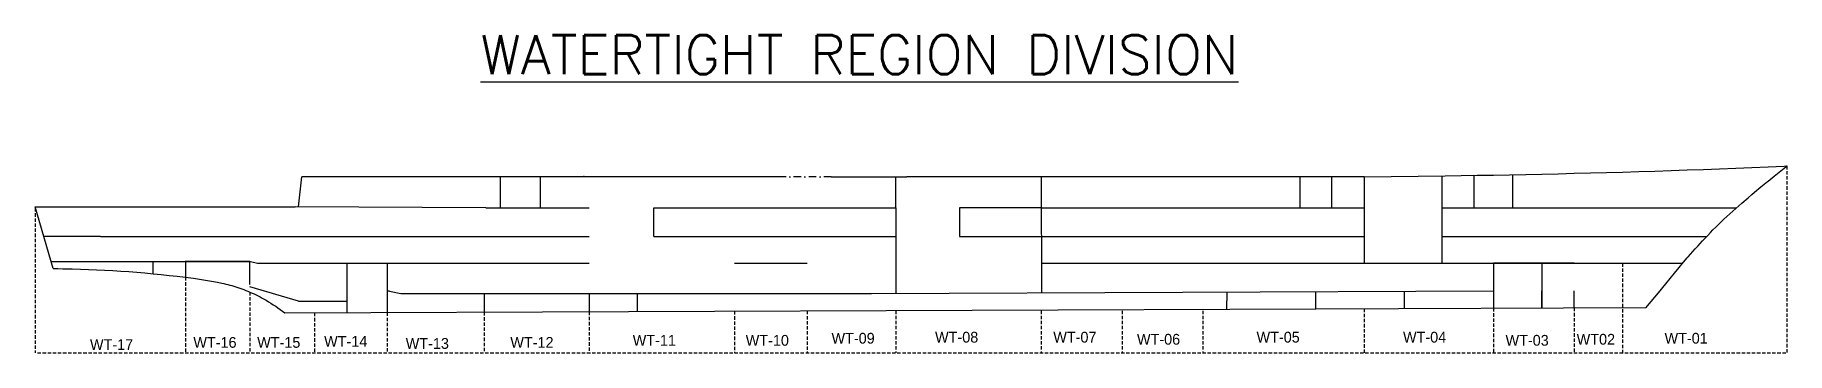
# Model space of a CAD drawing. Header units: millimetres. Extents: x 3211 to 165933, y 9052 to 38601.
import ezdxf

# ---------------------------------------------------------------- set-up
doc = ezdxf.new("R2010")
doc.units = ezdxf.units.MM
doc.header["$LTSCALE"] = 700
doc.header["$MEASUREMENT"] = 0
doc.linetypes.add('DASHDOTX2', pattern=[2, 1, -0.5, 0, -0.5])
doc.linetypes.add('DASHED', pattern=[0.75, 0.5, -0.25])
for name, color, linetype in [('01 DECK', 7, 'Continuous'), ('1', 2, 'Continuous'), ('GASTIGHT', 1, 'Continuous'), ('MANHOLES', 160, 'Continuous'), ('PLINES', 4, 'Continuous')]:
    doc.layers.add(name, color=color, linetype=linetype)
doc.styles.add('ROMANS', font='romans.shx', dxfattribs={"height": 150})

msp = doc.modelspace()

# ---------------------------------------------------------------- linework, layer by layer
at = {"color": 18, "linetype": 'DASHED', "ltscale": 0.9, "true_color": 0x000000}
for p, q in [((165933, 26429), (165933, 9052)), ((3211, 22507), (3211, 9052)), ((150672, 17384), (150672, 9052)), ((17172, 16091), (17172, 9052)), ((23172, 14710), (23172, 9052)), ((126672, 13166), (126672, 9052)), ((138672, 13213), (138672, 9052)), ((146172, 13243), (146172, 9052)), ((29172, 12779), (29172, 9052)), ((35922, 12806), (35922, 9052)), ((44922, 12842), (44922, 9052)), ((54672, 12880), (54672, 9052)), ((68172, 12934), (68172, 9052)), ((74922, 12960), (74922, 9052)), ((83172, 12984), (83172, 9052)), ((96672, 12984), (96672, 9052)), ((104172, 12984), (104172, 9052)), ((111672, 12984), (111672, 9052)), ((3443, 9052), (165933, 9052))]:
    msp.add_line(p, q, dxfattribs=at)
at = {"color": 18, "true_color": 0x000000, "extrusion": (0, 0, -1)}
for p, q in [((27672, 22633), (27991, 25434)), ((55672, 25434), (29147, 25434)), ((46422, 25434), (29491, 25434)), ((55672, 25434), (54672, 25434)), ((55672, 25434), (54672, 25434)), ((72672, 25434), (55672, 25434)), ((77172, 25434), (84172, 25434)), ((4886, 16895), (3230, 22634))]:
    msp.add_line(p, q, dxfattribs=at)
at = {"color": 18, "true_color": 0x000000}
for p, q in [((29491, 25434), (27991, 25434)), ((54672, 25435), (52972, 25434)), ((96672, 25434), (96673, 25434)), ((89072, 22534), (89072, 19884)), ((9303, 19884), (4023, 19884)), ((9303, 19884), (54672, 19884)), ((60672, 19884), (83172, 19884)), ((89072, 19884), (126672, 19884)), ((133872, 19884), (158479, 19884)), ((4698, 17544), (17161, 17544)), ((23161, 17544), (17161, 17544)), ((24672, 17384), (54672, 17384)), ((32172, 17384), (32172, 12795)), ((68172, 17384), (74922, 17384)), ((96672, 17384), (126672, 17384)), ((133872, 17384), (156253, 17384)), ((143172, 17384), (143172, 13213)), ((113922, 13115), (113933, 14702)), ((122172, 13147), (122172, 14735)), ((130422, 13181), (130422, 14767)), ((59172, 12900), (59172, 14584))]:
    msp.add_line(p, q, dxfattribs=at)
at = {"color": 18, "ltscale": 0.8, "true_color": 0x000000}
for p, q in [((46422, 25434), (46422, 22534)), ((50172, 22534), (50172, 25434)), ((83172, 22534), (83172, 25434)), ((96675, 25434), (96703, 14633)), ((120672, 25434), (120672, 22534)), ((123672, 22534), (123672, 25439)), ((126672, 25452), (126672, 17384)), ((133872, 25452), (133872, 17384)), ((136872, 22534), (136872, 25562)), ((140472, 22534), (140472, 25625)), ((3230, 22634), (27372, 22634)), ((45072, 22534), (27372, 22634)), ((46422, 22534), (50172, 22534)), ((83172, 22534), (83172, 14584)), ((96672, 22534), (89072, 22534)), ((96682, 22534), (120672, 22534)), ((120672, 22534), (123672, 22534)), ((123672, 22534), (126672, 22534)), ((136872, 22534), (140472, 22534)), ((5172, 17544), (23222, 17544)), ((14172, 16421), (14172, 17544)), ((14172, 16421), (14172, 17506)), ((17172, 17506), (17172, 16091)), ((23172, 15410), (23172, 17506)), ((23222, 17544), (23872, 17384)), ((23872, 17384), (24672, 17384)), ((24672, 17384), (35922, 17384)), ((35922, 17384), (35922, 12806)), ((126672, 17384), (133872, 17384)), ((138672, 17384), (138672, 13213)), ((146172, 17384), (138672, 17384)), ((27672, 13859), (23172, 15197)), ((35922, 14784), (35922, 12806)), ((36122, 14784), (35922, 14784)), ((36122, 14784), (37172, 14584)), ((80912, 14584), (138672, 14814)), ((143172, 13213), (143172, 14818)), ((146172, 13243), (146172, 14829)), ((27672, 13859), (27868, 13859)), ((27868, 13859), (32172, 13863)), ((37172, 14584), (44922, 14584)), ((44922, 14584), (54672, 14584)), ((44922, 14584), (44922, 12842)), ((54672, 14584), (54679, 12880))]:
    msp.add_line(p, q, dxfattribs=at)
at = {"color": 18, "linetype": 'DASHDOTX2', "true_color": 0x000000}
msp.add_line((77172, 25434), (72672, 25434), dxfattribs=at)
at = {"color": 18, "true_color": 0x000000}
for points in [[(54213, 25435), (54213, 25450), (54165, 25450), (54165, 25435)], [(45072, 22534), (46422, 22534)], [(50172, 22534), (54672, 22534)], [(60672, 22534), (83172, 22534)], [(133872, 22534), (136872, 22534)], [(140472, 22534), (161229, 22534)], [(37422, 14584), (80912, 14584)]]:
    msp.add_lwpolyline(points, dxfattribs=at)
at = {"color": 18, "linetype": 'Continuous', "true_color": 0x000000}
for points in [[(4886, 16895), (5333, 16894), (5779, 16886), (6672, 16862), (7422, 16839), (8172, 16814), (8922, 16783), (9672, 16748), (10422, 16709), (11172, 16664), (11922, 16613), (12672, 16555), (13422, 16491), (14172, 16421), (14922, 16346), (15672, 16266), (16422, 16181), (17172, 16091), (17923, 15995), (18298, 15943), (18672, 15889), (19048, 15831), (19424, 15769), (19798, 15702), (20172, 15629), (20550, 15549), (20738, 15506), (20926, 15462), (21114, 15415), (21300, 15365), (21487, 15314), (21672, 15259), (21863, 15201), (22053, 15139), (22242, 15074), (22430, 15007), (22617, 14937), (22803, 14864), (22988, 14788), (23172, 14710), (23364, 14625), (23555, 14537), (23744, 14446), (23932, 14352), (24119, 14255), (24305, 14156), (24489, 14055), (24672, 13951), (24898, 13818), (25122, 13682), (25343, 13541), (25561, 13397), (25776, 13247), (25987, 13093), (26194, 12933), (26397, 12768)], [(26397, 12768), (122172, 13148)]]:
    msp.add_lwpolyline(points, dxfattribs=at)
at = {"layer": '01 DECK', "color": 18, "linetype": 'Continuous', "true_color": 0x000000}
msp.add_line((123672, 25434), (84172, 25434), dxfattribs=at)
at = {"layer": '1', "color": 18, "linetype": 'Continuous', "true_color": 0x000000}
for p, q in [((162916, 23984), (163517, 24484)), ((163517, 24484), (164126, 24984)), ((164126, 24984), (164172, 25022)), ((164172, 25022), (164743, 25484)), ((164743, 25484), (165369, 25984)), ((161456, 22735), (161741, 22984)), ((161741, 22984), (162323, 23484)), ((162323, 23484), (162672, 23779)), ((162672, 23779), (162916, 23984)), ((159672, 21089), (160084, 21484)), ((160084, 21484), (160351, 21735)), ((160351, 21735), (160620, 21984)), ((160620, 21984), (160895, 22235)), ((160895, 22235), (161172, 22483)), ((161172, 22483), (161456, 22735)), ((158101, 19484), (158172, 19560)), ((158172, 19560), (158574, 19984)), ((158574, 19984), (158817, 20235)), ((158817, 20235), (159062, 20484)), ((159062, 20484), (159312, 20735)), ((159312, 20735), (159564, 20984)), ((159564, 20984), (159672, 21089)), ((156672, 17884), (156758, 17984)), ((156758, 17984), (156975, 18235)), ((156975, 18235), (157194, 18484)), ((157194, 18484), (157417, 18735)), ((157417, 18735), (157641, 18984)), ((157641, 18984), (157870, 19235)), ((157870, 19235), (158101, 19484)), ((154680, 15484), (155501, 16484)), ((155501, 16484), (155914, 16984)), ((155914, 16984), (156332, 17484)), ((156332, 17484), (156672, 17884)), ((153322, 13832), (154003, 14656)), ((154003, 14656), (154680, 15484)), ((122172, 13148), (152850, 13270)), ((152979, 13421), (153322, 13832))]:
    msp.add_line(p, q, dxfattribs=at)
msp.add_lwpolyline([(152850, 13270), (152979, 13421), (153322, 13832), (154003, 14656), (154680, 15484), (155501, 16484), (155914, 16984), (156332, 17484), (156672, 17884), (156758, 17984), (156975, 18235), (157194, 18484), (157417, 18735), (157641, 18984), (157870, 19235), (158101, 19484), (158172, 19560), (158574, 19984), (158817, 20235), (159062, 20484), (159312, 20735), (159564, 20984), (159672, 21089), (160084, 21484), (160351, 21735), (160620, 21984), (160895, 22235), (161172, 22483), (161456, 22735), (161741, 22984), (162323, 23484), (162672, 23779), (162916, 23984), (163517, 24484), (164126, 24984), (164172, 25022), (164743, 25484), (165369, 25984), (165817, 26338), (165933, 26429)], dxfattribs=at)
msp.add_lwpolyline([(152850, 13270), (152979, 13421), (153322, 13832), (154003, 14656), (154680, 15484), (155501, 16484), (155914, 16984), (156332, 17484), (156672, 17884), (156758, 17984), (156975, 18235), (157194, 18484), (157417, 18735), (157641, 18984), (157870, 19235), (158101, 19484), (158172, 19560), (158574, 19984), (158817, 20235), (159062, 20484), (159312, 20735), (159564, 20984), (159672, 21089), (160084, 21484), (160351, 21735), (160620, 21984), (160895, 22235), (161172, 22483), (161456, 22735), (161741, 22984), (162323, 23484), (162672, 23779), (162916, 23984), (163517, 24484), (164126, 24984), (164172, 25022), (164743, 25484), (165369, 25984), (165817, 26338), (165933, 26429)], dxfattribs=at)
at = {"layer": 'GASTIGHT', "color": 18, "true_color": 0x000000, "const_width": 1}
for points in [[(44922, 25434), (44922, 12842)], [(54672, 12880), (54672, 25234), (54647, 25434)], [(68172, 25434), (68172, 12934)], [(74922, 25434), (74922, 12960)], [(96672, 25434), (96672, 12984)], [(104172, 25434), (104172, 12984)], [(111672, 25434), (111672, 12984)], [(146172, 25750), (146172, 14829)], [(150672, 25871), (150672, 17384)], [(17172, 22634), (17172, 16091)], [(23172, 14710), (23172, 22634)], [(29172, 22624), (29172, 12779)], [(35922, 22586), (35922, 12806)], [(83172, 12984), (83172, 22534)], [(138672, 19884), (138672, 12984)], [(126672, 12984), (126672, 17384)]]:
    msp.add_lwpolyline(points, dxfattribs=at)
at = {"layer": 'MANHOLES', "color": 18, "true_color": 0x000000}
msp.add_line((60672, 19884), (60672, 22534), dxfattribs=at)
at = {"layer": 'PLINES', "color": 18, "true_color": 0x000000}
for points in [[(126672, 25430, 0), (134172, 25523, 0), (135672, 25543, 0), (137172, 25566, 0), (138672, 25592, 0), (140172, 25619, 0), (141672, 25648, 0), (143172, 25680, 0), (144672, 25714, 0), (146172, 25750, 0), (147672, 25788, 0), (149172, 25829, 0), (150672, 25871, 0), (152172, 25916, 0), (153672, 25963, 0), (155172, 26012, 0), (156672, 26063, 0), (158172, 26117, 0), (159672, 26173, 0), (161172, 26231, 0), (162672, 26291, 0), (164172, 26353, 0), (165672, 26418, 0), (165933, 26429, 0)], [(123672, 25439, 0), (125172, 25444, 0), (126672, 25452, 0), (126672, 25452, 0)], [(150672, 25871, 0), (150672, 25871, 0)]]:
    msp.add_polyline3d(points, dxfattribs=at)

# ---------------------------------------------------------------- texts
at = {"color": 18, "linetype": 'Continuous', "true_color": 0x000000, "insert": (44591, 38601), "char_height": 3626.77, "width": 86555.61, "attachment_point": 1, "style": 'ROMANS'}
msp.add_mtext('{\\LWATERTIGHT REGION DIVISION}', dxfattribs=at)
at = {"color": 18, "linetype": 'ByBlock', "true_color": 0x000000, "char_height": 1000, "attachment_point": 1}
for s, insert in [('WT-17', (8313, 10334)), ('WT-16', (17916, 10534)), ('WT-15', (23843, 10534)), ('WT-14', (30062, 10631)), ('WT-13', (37641, 10437)), ('WT-12', (47357, 10534)), ('WT-11', (58726, 10728)), ('WT-10', (69220, 10727)), ('WT-09', (77188, 10922)), ('WT-08', (86807, 11019)), ('WT-07', (97786, 11019)), ('WT-06', (105560, 10825)), ('WT-05', (116668, 11020)), ('WT-04', (130271, 11020)), ('WT-03', (139793, 10729)), ('WT02', (146401, 10826)), ('WT-01', (154563, 10923))]:
    msp.add_mtext_dynamic_manual_height_columns(s, width=2000.02, gutter_width=1, heights=[0], dxfattribs=dict(at, insert=insert))

doc.saveas('drawing.dxf')
